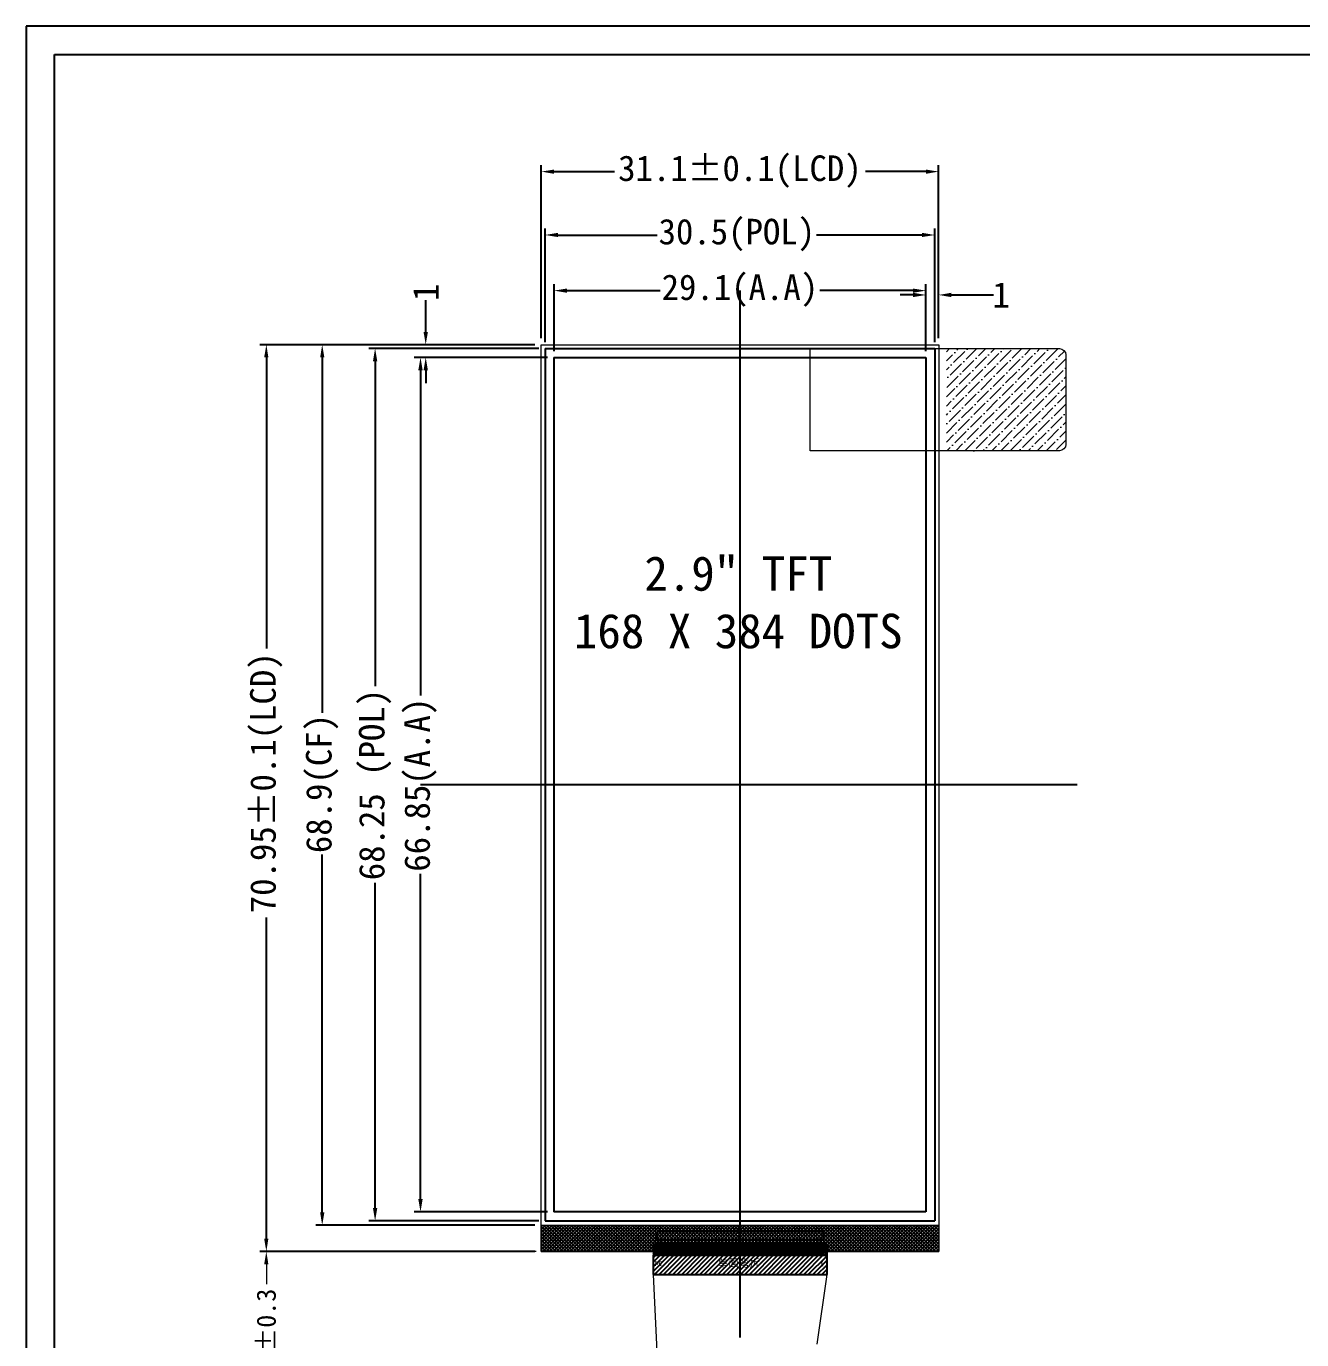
# Model space of a CAD drawing. Header units: millimetres. Extents: x 402 to 634, y 106 to 274.
# Drawn here: x 402 to 501.8, y 171.4 to 274.2 of the extents above; entities that cross this region are included whole.
import ezdxf

# ---------------------------------------------------------------- set-up
doc = ezdxf.new("R2010")
doc.units = ezdxf.units.MM
doc.header["$LTSCALE"] = 10
doc.header["$MEASUREMENT"] = 0
doc.linetypes.add('CENTER2', pattern=[28.575, 19.05, -3.175, 3.175, -3.175])
for name, color, linetype in [('240', 240, 'Continuous'), ('Bonding Pad', 3, 'Continuous'), ('Dimension', 7, 'Continuous'), ('DWG', 7, 'Continuous'), ('Frame', 7, 'Continuous'), ('偏光片', 4, 'Continuous')]:
    doc.layers.add(name, color=color, linetype=linetype)
doc.layers.add('CEN', color=1, linetype='CENTER2', lineweight=5)
doc.layers.add('dim', color=3, linetype='Continuous', lineweight=13)
doc.styles.add('ROMANS', font='romans.shx')
doc.styles.add('宋体', font='')
doc.styles.get('宋体').set_extended_font_data('SimSun')
doc.dimstyles.new('ISO-25$0', dxfattribs={"dimscale": 0.5, "dimtxt": 2, "dimasz": 2, "dimexe": 0.8, "dimexo": 0.8, "dimtad": 0, "dimrnd": 0.01, "dimzin": 9, "dimdsep": 46, "dimtxsty": 'Standard', "dimcen": 2.5, "dimadec": 0, "dimazin": 2, "dimtfac": 1, "dimtofl": 0, "dimtmove": 0, "dimatfit": 0, "dimfxl": 1, "dimlwd": 13, "dimlwe": 13, "dimarcsym": 0})
doc.dimstyles.get("Standard").update_dxf_attribs({"dimscale": 0, "dimtxt": 0.6, "dimasz": 0.5, "dimexe": 0.5, "dimexo": 0.5, "dimgap": 0.5, "dimtad": 0, "dimdec": 4, "dimdsep": 46, "dimlunit": 6, "dimtxsty": 'ROMANS', "dimcen": 0.1, "dimadec": 0, "dimazin": 0, "dimtfac": 1, "dimtdec": 4, "dimtofl": 0, "dimtmove": 0, "dimatfit": 0, "dimfxl": 1, "dimtolj": 1, "dimtzin": 0, "dimarcsym": 0})

# ---------------------------------------------------------------- blocks, each defined once
blk = doc.blocks.new('*D35')
at = {"layer": 'Defpoints', "color": 0, "ltscale": 10, "transparency": 16777216}
for p in [(473.1, 257.86), (442.61, 248.98), (473.1, 248.98)]:
    blk.add_point(p, dxfattribs=at)
at = {"layer": 'Dimension', "color": 0, "lineweight": -2, "ltscale": 10, "transparency": 16777216}
for p, q in [((442.61, 249.48), (442.61, 258.36)), ((473.1, 249.48), (473.1, 258.36)), ((443.61, 257.86), (451.37, 257.86)), ((472.1, 257.86), (463.85, 257.86))]:
    blk.add_line(p, q, dxfattribs=at)
at = {"layer": 'Dimension', "color": 0, "ltscale": 10, "transparency": 16777216}
for points in [[(443.61, 258.03), (443.61, 257.7), (442.61, 257.86)], [(472.1, 258.03), (472.1, 257.7), (473.1, 257.86)]]:
    blk.add_solid(points, dxfattribs=at)
at = {"layer": 'Dimension', "color": 7, "ltscale": 10, "transparency": 16777216, "insert": (457.61, 257.86), "char_height": 2, "attachment_point": 5, "style": '宋体'}
blk.add_mtext('\\A1;30.5(POL)', dxfattribs=at)
blk = doc.blocks.new('*D36')
at = {"layer": 'Defpoints', "color": 0, "ltscale": 10, "transparency": 16777216}
for p in [(442.61, 248.98), (429.31, 180.73), (442.61, 180.73)]:
    blk.add_point(p, dxfattribs=at)
at = {"layer": 'Dimension', "color": 0, "lineweight": -2, "ltscale": 10, "transparency": 16777216}
for p, q in [((442.11, 248.98), (428.81, 248.98)), ((429.31, 247.98), (429.31, 222.55)), ((429.31, 181.73), (429.31, 207.17)), ((442.11, 180.73), (428.81, 180.73))]:
    blk.add_line(p, q, dxfattribs=at)
at = {"layer": 'Dimension', "color": 0, "ltscale": 10, "transparency": 16777216}
for points in [[(429.14, 247.98), (429.48, 247.98), (429.31, 248.98)], [(429.14, 181.73), (429.48, 181.73), (429.31, 180.73)]]:
    blk.add_solid(points, dxfattribs=at)
at = {"layer": 'Dimension', "color": 7, "ltscale": 10, "transparency": 16777216, "insert": (429.31, 214.86), "char_height": 2, "attachment_point": 5, "rotation": 90, "style": '宋体'}
blk.add_mtext('\\A1;68.25 (POL)', dxfattribs=at)
blk = doc.blocks.new('*D37')
at = {"layer": 'Defpoints', "color": 0, "ltscale": 10, "transparency": 16777216}
for p in [(442.31, 249.28), (425.17, 180.38), (442.31, 180.38)]:
    blk.add_point(p, dxfattribs=at)
at = {"layer": 'Dimension', "color": 0, "lineweight": -2, "ltscale": 10, "transparency": 16777216}
for p, q in [((441.81, 249.28), (424.67, 249.28)), ((425.17, 248.28), (425.17, 220.48)), ((425.17, 181.38), (425.17, 209.4)), ((441.81, 180.38), (424.67, 180.38))]:
    blk.add_line(p, q, dxfattribs=at)
at = {"layer": 'Dimension', "color": 0, "ltscale": 10, "transparency": 16777216}
for points in [[(425.01, 248.28), (425.34, 248.28), (425.17, 249.28)], [(425.01, 181.38), (425.34, 181.38), (425.17, 180.38)]]:
    blk.add_solid(points, dxfattribs=at)
at = {"layer": 'Dimension', "color": 7, "ltscale": 10, "transparency": 16777216, "insert": (425.17, 214.94), "char_height": 2, "attachment_point": 5, "rotation": 90, "style": '宋体'}
blk.add_mtext('\\A1;68.9(CF)', dxfattribs=at)
blk = doc.blocks.new('*D38')
at = {"layer": 'Defpoints', "color": 0, "ltscale": 10, "transparency": 16777216}
for p in [(473.4, 262.82), (442.31, 249.28), (473.4, 249.28)]:
    blk.add_point(p, dxfattribs=at)
at = {"layer": 'Dimension', "color": 0, "lineweight": -2, "ltscale": 10, "transparency": 16777216}
for p, q in [((442.31, 249.78), (442.31, 263.32)), ((473.4, 249.78), (473.4, 263.32)), ((443.31, 262.82), (448.04, 262.82)), ((472.4, 262.82), (467.67, 262.82))]:
    blk.add_line(p, q, dxfattribs=at)
at = {"layer": 'Dimension', "color": 0, "ltscale": 10, "transparency": 16777216}
for points in [[(443.31, 262.98), (443.31, 262.65), (442.31, 262.82)], [(472.4, 262.98), (472.4, 262.65), (473.4, 262.82)]]:
    blk.add_solid(points, dxfattribs=at)
at = {"layer": 'Dimension', "color": 7, "ltscale": 10, "transparency": 16777216, "insert": (457.85, 262.82), "char_height": 2, "attachment_point": 5, "style": '宋体'}
blk.add_mtext('\\A1;31.1%%P0.1(LCD)', dxfattribs=at)
blk = doc.blocks.new('*D39')
at = {"layer": 'Defpoints', "color": 0, "ltscale": 10, "transparency": 16777216}
for p in [(432.86, 248.28), (443.31, 248.28), (443.31, 181.43)]:
    blk.add_point(p, dxfattribs=at)
at = {"layer": 'Dimension', "color": 0, "lineweight": -2, "ltscale": 10, "transparency": 16777216}
for p, q in [((442.81, 248.28), (432.36, 248.28)), ((432.86, 247.28), (432.86, 221.82)), ((432.86, 182.43), (432.86, 207.88)), ((442.81, 181.43), (432.36, 181.43))]:
    blk.add_line(p, q, dxfattribs=at)
at = {"layer": 'Dimension', "color": 0, "ltscale": 10, "transparency": 16777216}
for points in [[(432.69, 247.28), (433.03, 247.28), (432.86, 248.28)], [(432.69, 182.43), (433.03, 182.43), (432.86, 181.43)]]:
    blk.add_solid(points, dxfattribs=at)
at = {"layer": 'Dimension', "color": 7, "ltscale": 10, "transparency": 16777216, "insert": (432.86, 214.85), "char_height": 2, "attachment_point": 5, "rotation": 90, "style": '宋体'}
blk.add_mtext('\\A1;66.85(A.A)', dxfattribs=at)
blk = doc.blocks.new('*D40')
at = {"layer": 'Defpoints', "color": 0, "ltscale": 10, "transparency": 16777216}
for p in [(472.4, 253.51), (443.31, 248.28), (472.4, 248.28)]:
    blk.add_point(p, dxfattribs=at)
at = {"layer": 'Dimension', "color": 0, "lineweight": -2, "ltscale": 10, "transparency": 16777216}
for p, q in [((443.31, 248.78), (443.31, 254.01)), ((472.4, 248.78), (472.4, 254.01)), ((444.31, 253.51), (451.6, 253.51)), ((471.4, 253.51), (464.1, 253.51))]:
    blk.add_line(p, q, dxfattribs=at)
at = {"layer": 'Dimension', "color": 0, "ltscale": 10, "transparency": 16777216}
for points in [[(444.31, 253.67), (444.31, 253.34), (443.31, 253.51)], [(471.4, 253.67), (471.4, 253.34), (472.4, 253.51)]]:
    blk.add_solid(points, dxfattribs=at)
at = {"layer": 'Dimension', "color": 7, "ltscale": 10, "transparency": 16777216, "insert": (457.85, 253.51), "char_height": 2, "attachment_point": 5, "style": '宋体'}
blk.add_mtext('\\A1;29.1(A.A)', dxfattribs=at)
blk = doc.blocks.new('*D41')
at = {"layer": 'Defpoints', "color": 0, "ltscale": 10, "transparency": 16777216}
for p in [(433.27, 249.28), (442.31, 249.28), (443.31, 248.28)]:
    blk.add_point(p, dxfattribs=at)
at = {"layer": 'Dimension', "color": 0, "lineweight": -2, "ltscale": 10, "transparency": 16777216}
for p, q in [((433.27, 250.28), (433.27, 252.77)), ((441.81, 249.28), (432.77, 249.28)), ((442.81, 248.28), (432.77, 248.28)), ((433.27, 247.28), (433.27, 246.28))]:
    blk.add_line(p, q, dxfattribs=at)
at = {"layer": 'Dimension', "color": 0, "ltscale": 10, "transparency": 16777216}
for points in [[(433.1, 250.28), (433.44, 250.28), (433.27, 249.28)], [(433.1, 247.28), (433.44, 247.28), (433.27, 248.28)]]:
    blk.add_solid(points, dxfattribs=at)
at = {"layer": 'Dimension', "color": 7, "ltscale": 10, "transparency": 16777216, "insert": (433.27, 253.38), "char_height": 2, "attachment_point": 5, "rotation": 90, "style": '宋体'}
blk.add_mtext('\\A1;1', dxfattribs=at)
blk = doc.blocks.new('*D42')
at = {"layer": 'Defpoints', "color": 0, "ltscale": 10, "transparency": 16777216}
for p in [(473.4, 253.17), (473.4, 249.28), (472.4, 248.28)]:
    blk.add_point(p, dxfattribs=at)
at = {"layer": 'Dimension', "color": 0, "lineweight": -2, "ltscale": 10, "transparency": 16777216}
for p, q in [((471.4, 253.17), (470.4, 253.17)), ((472.4, 248.78), (472.4, 253.67)), ((473.4, 249.78), (473.4, 253.67)), ((474.4, 253.17), (477.68, 253.17))]:
    blk.add_line(p, q, dxfattribs=at)
at = {"layer": 'Dimension', "color": 0, "ltscale": 10, "transparency": 16777216}
for points in [[(471.4, 253.34), (471.4, 253), (472.4, 253.17)], [(474.4, 253.34), (474.4, 253), (473.4, 253.17)]]:
    blk.add_solid(points, dxfattribs=at)
at = {"layer": 'Dimension', "color": 7, "ltscale": 10, "transparency": 16777216, "insert": (478.29, 253.17), "char_height": 2, "attachment_point": 5, "style": '宋体'}
blk.add_mtext('\\A1;1', dxfattribs=at)
blk = doc.blocks.new('*D43')
at = {"layer": 'Defpoints', "color": 0, "ltscale": 10, "transparency": 16777216}
for p in [(442.31, 249.28), (420.8, 178.33), (442.31, 178.33)]:
    blk.add_point(p, dxfattribs=at)
at = {"layer": 'Dimension', "color": 0, "lineweight": -2, "ltscale": 10, "transparency": 16777216}
for p, q in [((441.81, 249.28), (420.3, 249.28)), ((420.8, 248.28), (420.8, 225.52)), ((420.8, 179.33), (420.8, 204.47)), ((441.81, 178.33), (420.3, 178.33))]:
    blk.add_line(p, q, dxfattribs=at)
at = {"layer": 'Dimension', "color": 0, "ltscale": 10, "transparency": 16777216}
for points in [[(420.63, 248.28), (420.96, 248.28), (420.8, 249.28)], [(420.63, 179.33), (420.96, 179.33), (420.8, 178.33)]]:
    blk.add_solid(points, dxfattribs=at)
at = {"layer": 'Dimension', "color": 7, "ltscale": 10, "transparency": 16777216, "insert": (420.8, 215), "char_height": 2, "attachment_point": 5, "rotation": 90, "style": '宋体'}
blk.add_mtext('\\A1;70.95%%P0.1(LCD)', dxfattribs=at)
blk = doc.blocks.new('*D44')
at = {"color": 7, "lineweight": 13, "transparency": 16777216}
for p, q in [((441.91, 178.33), (420.4, 178.33)), ((420.8, 177.33), (420.8, 175.78)), ((420.8, 165.03), (420.8, 165.88)), ((451.28, 164.03), (420.4, 164.03))]:
    blk.add_line(p, q, dxfattribs=at)
at = {"color": 7, "transparency": 16777216}
for points in [[(420.63, 177.33), (420.96, 177.33), (420.8, 178.33)], [(420.63, 165.03), (420.96, 165.03), (420.8, 164.03)]]:
    blk.add_solid(points, dxfattribs=at)
at = {"layer": 'Defpoints', "color": 0, "transparency": 16777216}
for p in [(420.8, 178.33), (442.31, 178.33), (451.68, 164.03)]:
    blk.add_point(p, dxfattribs=at)
at = {"color": 7, "transparency": 16777216, "insert": (420.8, 170.83), "char_height": 1.5, "attachment_point": 5, "rotation": 90, "style": '宋体'}
blk.add_mtext('14.3%%P0.3', dxfattribs=at)

msp = doc.modelspace()

# ---------------------------------------------------------------- hatches: boundary and pattern name
h = msp.add_hatch()
h.set_pattern_fill('ANSI37', color=0, scale=1.5, style=0)
edge = h.paths.add_edge_path()
edge.add_line((442.30532, 180.38057), (473.40292, 180.38057))
edge.add_line((473.40292, 180.38057), (473.40292, 178.33057))
edge.add_line((473.40292, 178.33057), (442.30532, 178.33057))
edge.add_line((442.30532, 178.33057), (442.30532, 180.38057))
h = msp.add_hatch()
h.set_pattern_fill('ANSI31', color=30, style=0)
edge = h.paths.add_edge_path()
edge.add_line((464.43912, 178.9314), (451.26912, 178.9314))
edge.add_arc((451.26912, 178.7314), 0.2, 90, 180)
edge.add_line((451.06912, 178.73044), (451.06912, 178.03057))
edge.add_line((451.06912, 178.03057), (464.63912, 178.03057))
edge.add_line((464.63912, 178.73056), (464.63912, 178.03057))
edge.add_arc((464.43912, 178.7314), 0.2, 0, 90)
h = msp.add_hatch()
h.set_pattern_fill('ANSI31', color=0, scale=2, style=0)
h.set_pattern_definition([(45, (-2.36165, -10.78305), (-0.1767767, 0.1767767), [])])
h.paths.add_polyline_path([(451.06912, 178.03057), (464.63912, 178.03057), (464.63912, 176.53059), (451.06912, 176.53059)])
h.paths.add_polyline_path([(455.92472, 176.85462), (459.75266, 176.85462), (459.75266, 178.04121), (455.92472, 178.04121)], flags=9)
at = {"layer": 'dim'}
h = msp.add_hatch(dxfattribs=at)
h.set_pattern_fill('ANSI36', color=5, scale=4, style=0)
h.set_pattern_definition([(45, (-226.3523, -4176.6703), (0.265165043, 0.972271824), [1.25, -0.25, 0, -0.25])])
h.paths.add_polyline_path([(483.35292, 248.47729, 0.414213562), (482.85292, 248.97729), (474.00292, 248.97729), (474.00292, 240.97729), (482.85292, 240.97729, 0.414213562), (483.35292, 241.47729)])

# ---------------------------------------------------------------- linework, layer by layer
at = {"color": 1}
for p, q in [((457.85412, 253.50696), (457.85412, 171.59862)), ((432.85991, 214.85393), (484.24919, 214.85393))]:
    msp.add_line(p, q, dxfattribs=at)
at = {"color": 7}
for p, q in [((451.35412, 179.88057), (464.35412, 179.88057)), ((451.35412, 179.88057), (451.35412, 179.23057)), ((464.35412, 179.88057), (464.35412, 179.23057)), ((451.35412, 179.23057), (464.35412, 179.23057))]:
    msp.add_line(p, q, dxfattribs=at)
at = {"color": 30, "ltscale": 5}
for p, q in [((464.43912, 178.9314), (451.26912, 178.9314)), ((451.06912, 178.03057), (464.63912, 178.03057)), ((464.63912, 178.73056), (464.63912, 178.03057))]:
    msp.add_line(p, q, dxfattribs=at)
at = {"color": 4}
for p, q in [((451.46912, 178.83057), (451.56912, 178.83057)), ((464.23912, 178.83057), (464.13912, 178.83057)), ((464.23912, 178.83057), (464.13912, 178.83057)), ((451.26912, 178.73057), (451.76913, 178.73057)), ((451.26912, 178.73057), (451.26912, 178.63057)), ((451.26912, 178.73057), (451.26912, 178.63057)), ((451.26912, 178.63057), (451.76913, 178.63057)), ((451.46912, 178.53057), (451.56912, 178.53057)), ((451.76913, 178.73057), (451.76913, 178.63057)), ((464.43913, 178.73057), (463.93912, 178.73057)), ((463.93912, 178.73057), (463.93912, 178.63057)), ((464.43913, 178.63057), (463.93912, 178.63057)), ((464.43913, 178.63057), (463.93912, 178.63057)), ((464.23912, 178.53057), (464.13912, 178.53057)), ((464.23912, 178.53057), (464.13912, 178.53057)), ((464.43913, 178.73057), (464.43913, 178.63057)), ((464.43913, 178.73057), (464.43913, 178.63057))]:
    msp.add_line(p, q, dxfattribs=at)
at = {"color": 30}
for p, q in [((451.06912, 178.03057), (451.06912, 176.53059)), ((464.63912, 178.03057), (464.63912, 176.53059)), ((466.10983, 178.73138), (466.10983, 178.73138)), ((451.06912, 176.53059), (464.63912, 176.53059))]:
    msp.add_line(p, q, dxfattribs=at)
at = {"color": 30, "ltscale": 5}
for centre, start, end in [((451.26912, 178.7314), 90, 180), ((464.43912, 178.7314), 0, 90)]:
    msp.add_arc(centre, 0.2, start, end, dxfattribs=at)
at = {"layer": '240', "color": 4, "lineweight": -3}
for p, q in [((451.46912, 178.53057), (451.46912, 178.83057)), ((451.56912, 178.53057), (451.56912, 178.83057)), ((464.13912, 178.53057), (464.13912, 178.83057)), ((464.13912, 178.53057), (464.13912, 178.83057)), ((464.23912, 178.53057), (464.23912, 178.83057)), ((464.23912, 178.53057), (464.23912, 178.83057))]:
    msp.add_line(p, q, dxfattribs=at)
at = {"layer": 'Bonding Pad', "color": 4, "ltscale": 5}
for p, q in [((451.77412, 178.43057), (451.77412, 178.93057)), ((451.77412, 178.93057), (451.84412, 178.93057)), ((451.84412, 178.93057), (451.84412, 178.43057)), ((451.90412, 178.43057), (451.90412, 178.93057)), ((451.90412, 178.93057), (451.97412, 178.93057)), ((451.97412, 178.93057), (451.97412, 178.43057)), ((452.03412, 178.43057), (452.03412, 178.93057)), ((452.03412, 178.93057), (452.10412, 178.93057)), ((452.10412, 178.93057), (452.10412, 178.43057)), ((452.16412, 178.43057), (452.16412, 178.93057)), ((452.16412, 178.93057), (452.23412, 178.93057)), ((452.23412, 178.93057), (452.23412, 178.43057)), ((452.29412, 178.43057), (452.29412, 178.93057)), ((452.29412, 178.93057), (452.36412, 178.93057)), ((452.36412, 178.93057), (452.36412, 178.43057)), ((452.42412, 178.43057), (452.42412, 178.93057)), ((452.42412, 178.93057), (452.49412, 178.93057)), ((452.49412, 178.93057), (452.49412, 178.43057)), ((452.55412, 178.43057), (452.55412, 178.93057)), ((452.55412, 178.93057), (452.62412, 178.93057)), ((452.62412, 178.93057), (452.62412, 178.43057)), ((452.68412, 178.43057), (452.68412, 178.93057)), ((452.68412, 178.93057), (452.75412, 178.93057)), ((452.75412, 178.93057), (452.75412, 178.43057)), ((452.81412, 178.43057), (452.81412, 178.93057)), ((452.81412, 178.93057), (452.88412, 178.93057)), ((452.88412, 178.93057), (452.88412, 178.43057)), ((452.94412, 178.43057), (452.94412, 178.93057)), ((452.94412, 178.93057), (453.01412, 178.93057)), ((453.01412, 178.93057), (453.01412, 178.43057)), ((453.07412, 178.43057), (453.07412, 178.93057)), ((453.07412, 178.93057), (453.14412, 178.93057)), ((453.14412, 178.93057), (453.14412, 178.43057)), ((453.20412, 178.43057), (453.20412, 178.93057)), ((453.20412, 178.93057), (453.27412, 178.93057)), ((453.27412, 178.93057), (453.27412, 178.43057)), ((453.33412, 178.43057), (453.33412, 178.93057)), ((453.33412, 178.93057), (453.40412, 178.93057)), ((453.40412, 178.93057), (453.40412, 178.43057)), ((453.46412, 178.43057), (453.46412, 178.93057)), ((453.46412, 178.93057), (453.53412, 178.93057)), ((453.53412, 178.93057), (453.53412, 178.43057)), ((453.59412, 178.43057), (453.59412, 178.93057)), ((453.59412, 178.93057), (453.66412, 178.93057)), ((453.66412, 178.93057), (453.66412, 178.43057)), ((453.72412, 178.43057), (453.72412, 178.93057)), ((453.72412, 178.93057), (453.79412, 178.93057)), ((453.79412, 178.93057), (453.79412, 178.43057)), ((453.85412, 178.43057), (453.85412, 178.93057)), ((453.85412, 178.93057), (453.92412, 178.93057)), ((453.92412, 178.93057), (453.92412, 178.43057)), ((453.98412, 178.43057), (453.98412, 178.93057)), ((453.98412, 178.93057), (454.05412, 178.93057)), ((454.05412, 178.93057), (454.05412, 178.43057)), ((454.11412, 178.43057), (454.11412, 178.93057)), ((454.11412, 178.93057), (454.18412, 178.93057)), ((454.18412, 178.93057), (454.18412, 178.43057)), ((454.24412, 178.43057), (454.24412, 178.93057)), ((454.24412, 178.93057), (454.31412, 178.93057)), ((454.31412, 178.93057), (454.31412, 178.43057)), ((454.37412, 178.43057), (454.37412, 178.93057)), ((454.37412, 178.93057), (454.44412, 178.93057)), ((454.44412, 178.93057), (454.44412, 178.43057)), ((454.50412, 178.43057), (454.50412, 178.93057)), ((454.50412, 178.93057), (454.57412, 178.93057)), ((454.57412, 178.93057), (454.57412, 178.43057)), ((454.63412, 178.43057), (454.63412, 178.93057)), ((454.63412, 178.93057), (454.70412, 178.93057)), ((454.70412, 178.93057), (454.70412, 178.43057)), ((454.76412, 178.43057), (454.76412, 178.93057)), ((454.76412, 178.93057), (454.83412, 178.93057)), ((454.83412, 178.93057), (454.83412, 178.43057)), ((454.89412, 178.43057), (454.89412, 178.93057)), ((454.89412, 178.93057), (454.96412, 178.93057)), ((454.96412, 178.93057), (454.96412, 178.43057)), ((455.02412, 178.43057), (455.02412, 178.93057)), ((455.02412, 178.93057), (455.09412, 178.93057)), ((455.09412, 178.93057), (455.09412, 178.43057)), ((455.15412, 178.43057), (455.15412, 178.93057)), ((455.15412, 178.93057), (455.22412, 178.93057)), ((455.22412, 178.93057), (455.22412, 178.43057)), ((455.28412, 178.43057), (455.28412, 178.93057)), ((455.28412, 178.93057), (455.35412, 178.93057)), ((455.35412, 178.93057), (455.35412, 178.43057)), ((455.41412, 178.43057), (455.41412, 178.93057)), ((455.41412, 178.93057), (455.48412, 178.93057)), ((455.48412, 178.93057), (455.48412, 178.43057)), ((455.54412, 178.43057), (455.54412, 178.93057)), ((455.54412, 178.93057), (455.61412, 178.93057)), ((455.61412, 178.93057), (455.61412, 178.43057)), ((455.67412, 178.43057), (455.67412, 178.93057)), ((455.67412, 178.93057), (455.74412, 178.93057)), ((455.74412, 178.93057), (455.74412, 178.43057)), ((455.80412, 178.43057), (455.80412, 178.93057)), ((455.80412, 178.93057), (455.87412, 178.93057)), ((455.87412, 178.93057), (455.87412, 178.43057)), ((455.93412, 178.43057), (455.93412, 178.93057)), ((455.93412, 178.93057), (456.00412, 178.93057)), ((456.00412, 178.93057), (456.00412, 178.43057)), ((456.06412, 178.43057), (456.06412, 178.93057)), ((456.06412, 178.93057), (456.13412, 178.93057)), ((456.13412, 178.93057), (456.13412, 178.43057)), ((456.19412, 178.43057), (456.19412, 178.93057)), ((456.19412, 178.93057), (456.26412, 178.93057)), ((456.26412, 178.93057), (456.26412, 178.43057)), ((456.32412, 178.43057), (456.32412, 178.93057)), ((456.32412, 178.93057), (456.39412, 178.93057)), ((456.39412, 178.93057), (456.39412, 178.43057)), ((456.45412, 178.43057), (456.45412, 178.93057)), ((456.45412, 178.93057), (456.52412, 178.93057)), ((456.52412, 178.93057), (456.52412, 178.43057)), ((456.58412, 178.43057), (456.58412, 178.93057)), ((456.58412, 178.93057), (456.65412, 178.93057)), ((456.65412, 178.93057), (456.65412, 178.43057)), ((456.71412, 178.43057), (456.71412, 178.93057)), ((456.71412, 178.93057), (456.78412, 178.93057)), ((456.78412, 178.93057), (456.78412, 178.43057)), ((456.84412, 178.43057), (456.84412, 178.93057)), ((456.84412, 178.93057), (456.91412, 178.93057)), ((456.91412, 178.93057), (456.91412, 178.43057)), ((456.97412, 178.43057), (456.97412, 178.93057)), ((456.97412, 178.93057), (457.04412, 178.93057)), ((457.04412, 178.93057), (457.04412, 178.43057)), ((457.10412, 178.43057), (457.10412, 178.93057)), ((457.10412, 178.93057), (457.17412, 178.93057)), ((457.17412, 178.93057), (457.17412, 178.43057)), ((457.23412, 178.43057), (457.23412, 178.93057)), ((457.23412, 178.93057), (457.30412, 178.93057)), ((457.30412, 178.93057), (457.30412, 178.43057)), ((457.36412, 178.43057), (457.36412, 178.93057)), ((457.36412, 178.93057), (457.43412, 178.93057)), ((457.43412, 178.93057), (457.43412, 178.43057)), ((457.49412, 178.43057), (457.49412, 178.93057)), ((457.49412, 178.93057), (457.56412, 178.93057)), ((457.56412, 178.93057), (457.56412, 178.43057)), ((457.62412, 178.43057), (457.62412, 178.93057)), ((457.62412, 178.93057), (457.69412, 178.93057)), ((457.69412, 178.93057), (457.69412, 178.43057)), ((457.75412, 178.43057), (457.75412, 178.93057)), ((457.75412, 178.93057), (457.82412, 178.93057)), ((457.82412, 178.93057), (457.82412, 178.43057)), ((457.88412, 178.43057), (457.88412, 178.93057)), ((457.88412, 178.93057), (457.95412, 178.93057)), ((457.95412, 178.93057), (457.95412, 178.43057)), ((458.01412, 178.43057), (458.01412, 178.93057)), ((458.01412, 178.93057), (458.08412, 178.93057)), ((458.08412, 178.93057), (458.08412, 178.43057)), ((458.14412, 178.43057), (458.14412, 178.93057)), ((458.14412, 178.93057), (458.21412, 178.93057)), ((458.21412, 178.93057), (458.21412, 178.43057)), ((458.27412, 178.43057), (458.27412, 178.93057)), ((458.27412, 178.93057), (458.34412, 178.93057)), ((458.34412, 178.93057), (458.34412, 178.43057)), ((458.40412, 178.43057), (458.40412, 178.93057)), ((458.40412, 178.93057), (458.47412, 178.93057)), ((458.47412, 178.93057), (458.47412, 178.43057)), ((458.53412, 178.43057), (458.53412, 178.93057)), ((458.53412, 178.93057), (458.60412, 178.93057)), ((458.60412, 178.93057), (458.60412, 178.43057)), ((458.66412, 178.43057), (458.66412, 178.93057)), ((458.66412, 178.93057), (458.73412, 178.93057)), ((458.73412, 178.93057), (458.73412, 178.43057)), ((458.79412, 178.43057), (458.79412, 178.93057)), ((458.79412, 178.93057), (458.86412, 178.93057)), ((458.86412, 178.93057), (458.86412, 178.43057)), ((458.92412, 178.43057), (458.92412, 178.93057)), ((458.92412, 178.93057), (458.99412, 178.93057)), ((458.99412, 178.93057), (458.99412, 178.43057)), ((459.05412, 178.43057), (459.05412, 178.93057)), ((459.05412, 178.93057), (459.12412, 178.93057)), ((459.12412, 178.93057), (459.12412, 178.43057)), ((459.18412, 178.43057), (459.18412, 178.93057)), ((459.18412, 178.93057), (459.25412, 178.93057)), ((459.25412, 178.93057), (459.25412, 178.43057)), ((459.31412, 178.43057), (459.31412, 178.93057)), ((459.31412, 178.93057), (459.38412, 178.93057)), ((459.38412, 178.93057), (459.38412, 178.43057)), ((459.44412, 178.43057), (459.44412, 178.93057)), ((459.44412, 178.93057), (459.51412, 178.93057)), ((459.51412, 178.93057), (459.51412, 178.43057)), ((459.57412, 178.43057), (459.57412, 178.93057)), ((459.57412, 178.93057), (459.64412, 178.93057)), ((459.64412, 178.93057), (459.64412, 178.43057)), ((459.70412, 178.43057), (459.70412, 178.93057)), ((459.70412, 178.93057), (459.77412, 178.93057)), ((459.77412, 178.93057), (459.77412, 178.43057)), ((459.83412, 178.43057), (459.83412, 178.93057)), ((459.83412, 178.93057), (459.90412, 178.93057)), ((459.90412, 178.93057), (459.90412, 178.43057)), ((459.96412, 178.43057), (459.96412, 178.93057)), ((459.96412, 178.93057), (460.03412, 178.93057)), ((460.03412, 178.93057), (460.03412, 178.43057)), ((460.09412, 178.43057), (460.09412, 178.93057)), ((460.09412, 178.93057), (460.16412, 178.93057)), ((460.16412, 178.93057), (460.16412, 178.43057)), ((460.22412, 178.43057), (460.22412, 178.93057)), ((460.22412, 178.93057), (460.29412, 178.93057)), ((460.29412, 178.93057), (460.29412, 178.43057)), ((460.35412, 178.43057), (460.35412, 178.93057)), ((460.35412, 178.93057), (460.42412, 178.93057)), ((460.42412, 178.93057), (460.42412, 178.43057)), ((460.48412, 178.43057), (460.48412, 178.93057)), ((460.48412, 178.93057), (460.55412, 178.93057)), ((460.55412, 178.93057), (460.55412, 178.43057)), ((460.61412, 178.43057), (460.61412, 178.93057)), ((460.61412, 178.93057), (460.68412, 178.93057)), ((460.68412, 178.93057), (460.68412, 178.43057)), ((460.74412, 178.43057), (460.74412, 178.93057)), ((460.74412, 178.93057), (460.81412, 178.93057)), ((460.81412, 178.93057), (460.81412, 178.43057)), ((460.87412, 178.43057), (460.87412, 178.93057)), ((460.87412, 178.93057), (460.94412, 178.93057)), ((460.94412, 178.93057), (460.94412, 178.43057)), ((461.00412, 178.43057), (461.00412, 178.93057)), ((461.00412, 178.93057), (461.07412, 178.93057)), ((461.07412, 178.93057), (461.07412, 178.43057)), ((461.13412, 178.43057), (461.13412, 178.93057)), ((461.13412, 178.93057), (461.20412, 178.93057)), ((461.20412, 178.93057), (461.20412, 178.43057)), ((461.26412, 178.43057), (461.26412, 178.93057)), ((461.26412, 178.93057), (461.33412, 178.93057)), ((461.33412, 178.93057), (461.33412, 178.43057)), ((461.39412, 178.43057), (461.39412, 178.93057)), ((461.39412, 178.93057), (461.46412, 178.93057)), ((461.46412, 178.93057), (461.46412, 178.43057)), ((461.52412, 178.43057), (461.52412, 178.93057)), ((461.52412, 178.93057), (461.59412, 178.93057)), ((461.59412, 178.93057), (461.59412, 178.43057)), ((461.65412, 178.43057), (461.65412, 178.93057)), ((461.65412, 178.93057), (461.72412, 178.93057)), ((461.72412, 178.93057), (461.72412, 178.43057)), ((461.78412, 178.43057), (461.78412, 178.93057)), ((461.78412, 178.93057), (461.85412, 178.93057)), ((461.85412, 178.93057), (461.85412, 178.43057)), ((461.91412, 178.43057), (461.91412, 178.93057)), ((461.91412, 178.93057), (461.98412, 178.93057)), ((461.98412, 178.93057), (461.98412, 178.43057)), ((462.04412, 178.43057), (462.04412, 178.93057)), ((462.04412, 178.93057), (462.11412, 178.93057)), ((462.11412, 178.93057), (462.11412, 178.43057)), ((462.17412, 178.43057), (462.17412, 178.93057)), ((462.17412, 178.93057), (462.24412, 178.93057)), ((462.24412, 178.93057), (462.24412, 178.43057)), ((462.30412, 178.43057), (462.30412, 178.93057)), ((462.30412, 178.93057), (462.37412, 178.93057)), ((462.37412, 178.93057), (462.37412, 178.43057)), ((462.43412, 178.43057), (462.43412, 178.93057)), ((462.43412, 178.93057), (462.50412, 178.93057)), ((462.50412, 178.93057), (462.50412, 178.43057)), ((462.56412, 178.43057), (462.56412, 178.93057)), ((462.56412, 178.93057), (462.63412, 178.93057)), ((462.63412, 178.93057), (462.63412, 178.43057)), ((462.69412, 178.43057), (462.69412, 178.93057)), ((462.69412, 178.93057), (462.76412, 178.93057)), ((462.76412, 178.93057), (462.76412, 178.43057)), ((462.82412, 178.43057), (462.82412, 178.93057)), ((462.82412, 178.93057), (462.89412, 178.93057)), ((462.89412, 178.93057), (462.89412, 178.43057)), ((462.95412, 178.43057), (462.95412, 178.93057)), ((462.95412, 178.93057), (463.02412, 178.93057)), ((463.02412, 178.93057), (463.02412, 178.43057)), ((463.08412, 178.43057), (463.08412, 178.93057)), ((463.08412, 178.93057), (463.15412, 178.93057)), ((463.15412, 178.93057), (463.15412, 178.43057)), ((463.21412, 178.43057), (463.21412, 178.93057)), ((463.21412, 178.93057), (463.28412, 178.93057)), ((463.28412, 178.93057), (463.28412, 178.43057)), ((463.34412, 178.43057), (463.34412, 178.93057)), ((463.34412, 178.93057), (463.41412, 178.93057)), ((463.41412, 178.93057), (463.41412, 178.43057)), ((463.47412, 178.43057), (463.47412, 178.93057)), ((463.47412, 178.93057), (463.54412, 178.93057)), ((463.54412, 178.93057), (463.54412, 178.43057)), ((463.60412, 178.43057), (463.60412, 178.93057)), ((463.60412, 178.93057), (463.67412, 178.93057)), ((463.67412, 178.93057), (463.67412, 178.43057)), ((463.73412, 178.43057), (463.73412, 178.93057)), ((463.73412, 178.93057), (463.80412, 178.93057)), ((463.80412, 178.93057), (463.80412, 178.43057)), ((463.86412, 178.43057), (463.86412, 178.93057)), ((463.86412, 178.93057), (463.93412, 178.93057)), ((463.93412, 178.93057), (463.93412, 178.43057)), ((451.84412, 178.43057), (451.77412, 178.43057)), ((451.97412, 178.43057), (451.90412, 178.43057)), ((452.10412, 178.43057), (452.03412, 178.43057)), ((452.23412, 178.43057), (452.16412, 178.43057)), ((452.36412, 178.43057), (452.29412, 178.43057)), ((452.49412, 178.43057), (452.42412, 178.43057)), ((452.62412, 178.43057), (452.55412, 178.43057)), ((452.75412, 178.43057), (452.68412, 178.43057)), ((452.88412, 178.43057), (452.81412, 178.43057)), ((453.01412, 178.43057), (452.94412, 178.43057)), ((453.14412, 178.43057), (453.07412, 178.43057)), ((453.27412, 178.43057), (453.20412, 178.43057)), ((453.40412, 178.43057), (453.33412, 178.43057)), ((453.53412, 178.43057), (453.46412, 178.43057)), ((453.66412, 178.43057), (453.59412, 178.43057)), ((453.79412, 178.43057), (453.72412, 178.43057)), ((453.92412, 178.43057), (453.85412, 178.43057)), ((454.05412, 178.43057), (453.98412, 178.43057)), ((454.18412, 178.43057), (454.11412, 178.43057)), ((454.31412, 178.43057), (454.24412, 178.43057)), ((454.44412, 178.43057), (454.37412, 178.43057)), ((454.57412, 178.43057), (454.50412, 178.43057)), ((454.70412, 178.43057), (454.63412, 178.43057)), ((454.83412, 178.43057), (454.76412, 178.43057)), ((454.96412, 178.43057), (454.89412, 178.43057)), ((455.09412, 178.43057), (455.02412, 178.43057)), ((455.22412, 178.43057), (455.15412, 178.43057)), ((455.35412, 178.43057), (455.28412, 178.43057)), ((455.48412, 178.43057), (455.41412, 178.43057)), ((455.61412, 178.43057), (455.54412, 178.43057)), ((455.74412, 178.43057), (455.67412, 178.43057)), ((455.87412, 178.43057), (455.80412, 178.43057)), ((456.00412, 178.43057), (455.93412, 178.43057)), ((456.13412, 178.43057), (456.06412, 178.43057)), ((456.26412, 178.43057), (456.19412, 178.43057)), ((456.39412, 178.43057), (456.32412, 178.43057)), ((456.52412, 178.43057), (456.45412, 178.43057)), ((456.65412, 178.43057), (456.58412, 178.43057)), ((456.78412, 178.43057), (456.71412, 178.43057)), ((456.91412, 178.43057), (456.84412, 178.43057)), ((457.04412, 178.43057), (456.97412, 178.43057)), ((457.17412, 178.43057), (457.10412, 178.43057)), ((457.30412, 178.43057), (457.23412, 178.43057)), ((457.43412, 178.43057), (457.36412, 178.43057)), ((457.56412, 178.43057), (457.49412, 178.43057)), ((457.69412, 178.43057), (457.62412, 178.43057)), ((457.82412, 178.43057), (457.75412, 178.43057)), ((457.95412, 178.43057), (457.88412, 178.43057)), ((458.08412, 178.43057), (458.01412, 178.43057)), ((458.21412, 178.43057), (458.14412, 178.43057)), ((458.34412, 178.43057), (458.27412, 178.43057)), ((458.47412, 178.43057), (458.40412, 178.43057)), ((458.60412, 178.43057), (458.53412, 178.43057)), ((458.73412, 178.43057), (458.66412, 178.43057)), ((458.86412, 178.43057), (458.79412, 178.43057)), ((458.99412, 178.43057), (458.92412, 178.43057)), ((459.12412, 178.43057), (459.05412, 178.43057)), ((459.25412, 178.43057), (459.18412, 178.43057)), ((459.38412, 178.43057), (459.31412, 178.43057)), ((459.51412, 178.43057), (459.44412, 178.43057)), ((459.64412, 178.43057), (459.57412, 178.43057)), ((459.77412, 178.43057), (459.70412, 178.43057)), ((459.90412, 178.43057), (459.83412, 178.43057)), ((460.03412, 178.43057), (459.96412, 178.43057)), ((460.16412, 178.43057), (460.09412, 178.43057)), ((460.29412, 178.43057), (460.22412, 178.43057)), ((460.42412, 178.43057), (460.35412, 178.43057)), ((460.55412, 178.43057), (460.48412, 178.43057)), ((460.68412, 178.43057), (460.61412, 178.43057)), ((460.81412, 178.43057), (460.74412, 178.43057)), ((460.94412, 178.43057), (460.87412, 178.43057)), ((461.07412, 178.43057), (461.00412, 178.43057)), ((461.20412, 178.43057), (461.13412, 178.43057)), ((461.33412, 178.43057), (461.26412, 178.43057)), ((461.46412, 178.43057), (461.39412, 178.43057)), ((461.59412, 178.43057), (461.52412, 178.43057)), ((461.72412, 178.43057), (461.65412, 178.43057)), ((461.85412, 178.43057), (461.78412, 178.43057)), ((461.98412, 178.43057), (461.91412, 178.43057)), ((462.11412, 178.43057), (462.04412, 178.43057)), ((462.24412, 178.43057), (462.17412, 178.43057)), ((462.37412, 178.43057), (462.30412, 178.43057)), ((462.50412, 178.43057), (462.43412, 178.43057)), ((462.63412, 178.43057), (462.56412, 178.43057)), ((462.76412, 178.43057), (462.69412, 178.43057)), ((462.89412, 178.43057), (462.82412, 178.43057)), ((463.02412, 178.43057), (462.95412, 178.43057)), ((463.15412, 178.43057), (463.08412, 178.43057)), ((463.28412, 178.43057), (463.21412, 178.43057)), ((463.41412, 178.43057), (463.34412, 178.43057)), ((463.54412, 178.43057), (463.47412, 178.43057)), ((463.67412, 178.43057), (463.60412, 178.43057)), ((463.80412, 178.43057), (463.73412, 178.43057)), ((463.93412, 178.43057), (463.86412, 178.43057))]:
    msp.add_line(p, q, dxfattribs=at)
at = {"layer": 'CEN', "color": 1, "lineweight": 0, "ltscale": 0.2}
for p, q in [((451.51912, 179.13057), (451.51912, 178.23057)), ((464.18912, 179.13057), (464.18912, 178.23057))]:
    msp.add_line(p, q, dxfattribs=at)
at = {"layer": 'dim', "color": 7, "ltscale": 10}
for p, q in [((442.30532, 178.33057), (442.30532, 249.27729)), ((442.30532, 249.27729), (473.40292, 249.27729)), ((473.40292, 249.27729), (473.40292, 178.33057))]:
    msp.add_line(p, q, dxfattribs=at)
at = {"layer": 'dim', "color": 7}
for p, q in [((442.30532, 180.38057), (473.40292, 180.38057)), ((442.30532, 178.33057), (473.40292, 178.33057))]:
    msp.add_line(p, q, dxfattribs=at)
at = {"layer": 'dim', "color": 30}
for p, q in [((451.06912, 178.73044), (451.06912, 178.03057)), ((451.06912, 176.53059), (451.3756, 169.95557)), ((464.63912, 176.53059), (463.8756, 171.08057))]:
    msp.add_line(p, q, dxfattribs=at)
at = {"layer": 'dim', "color": 5}
msp.add_lwpolyline([(463.35292, 248.97729), (482.85292, 248.97729, -0.414213562), (483.35292, 248.47729), (483.35292, 241.47729, -0.414213562), (482.85292, 240.97729), (463.35292, 240.97729)], format="xyb", close=True, dxfattribs=at)
at = {"layer": 'DWG', "color": 1}
for p, q in [((443.30532, 248.27729), (472.40292, 248.27729)), ((443.30532, 248.27729), (443.30532, 181.43057)), ((472.40292, 248.27729), (472.40292, 181.43057)), ((472.40292, 181.43057), (443.30532, 181.43057))]:
    msp.add_line(p, q, dxfattribs=at)
at = {"layer": 'Frame', "color": 7}
for p, q in [((634.31584, 274.19188), (402.01727, 274.19188)), ((402.01727, 274.19188), (402.01727, 105.8072)), ((404.21975, 108.00969), (404.21975, 271.98939)), ((404.21975, 271.98939), (632.11335, 271.98939))]:
    msp.add_line(p, q, dxfattribs=at)
at = {"layer": '偏光片', "color": 6, "ltscale": 10}
for p, q in [((442.60532, 248.97729), (473.10292, 248.97729)), ((442.60532, 248.97729), (442.60532, 180.73057)), ((473.10292, 248.97729), (473.10292, 180.73057)), ((442.60532, 180.73057), (473.10292, 180.73057))]:
    msp.add_line(p, q, dxfattribs=at)

# ---------------------------------------------------------------- texts
at = {"color": 6, "linetype": 'Continuous', "lineweight": 0, "style": '宋体'}
msp.add_text('单面弯折', height=0.6, dxfattribs=at).set_placement((456.12249, 177.13618))
at = {"layer": 'DWG', "color": 7, "insert": (444.86388, 232.72909), "char_height": 2.7, "width": 51.3, "attachment_point": 1, "style": '宋体'}
msp.add_mtext('   2.9" TFT\\P168 X 384 DOTS', dxfattribs=at)
at = {"layer": 'DWG', "color": 7, "extrusion": (0, 0, -1), "char_height": 0.4, "attachment_point": 3, "text_direction": (-1, 0, 0), "line_spacing_factor": 0.6, "style": '宋体'}
for s, insert, width in [('94', (451.15519, 177.59566), 1), ('1', (464.11176, 177.56774), 3)]:
    msp.add_mtext(s, dxfattribs=dict(at, insert=insert, width=width))

# ---------------------------------------------------------------- dimensions: what is measured, and where the dimension line sits
at = {"color": 7}
dim = msp.add_linear_dim(base=(420.79684, 178.33057), p1=(451.6756, 164.03057), p2=(442.30532, 178.33057), angle=90, text='<>%%P0.3', dimstyle='ISO-25$0', override={"dimtxt": 3, "dimasz": 2, "dimtxsty": '宋体', "dimclrd": 7, "dimclre": 7, "dimclrt": 7, "dimfxl": 0.8}, dxfattribs=at)
dim.commit()
dim.dimension.update_dxf_attribs({"geometry": '*D44', "text_midpoint": (420.79684, 170.834), "dimtype": 160})
at = {"layer": 'Dimension', "ltscale": 10}
dim = msp.add_linear_dim(base=(473.40292, 262.81613), p1=(442.30532, 249.27729), p2=(473.40292, 249.27729), text='<>%%P0.1(LCD)', dimstyle='Standard', override={"dimscale": 1, "dimtxt": 2, "dimasz": 1, "dimgap": 0.2, "dimdec": 2, "dimtxsty": '宋体', "dimclrt": 7}, dxfattribs=at)
dim.commit()
dim.dimension.update_dxf_attribs({"geometry": '*D38', "text_midpoint": (457.85412, 262.81613)})
for base, p1, p2, text, picture, middle in [((473.10292, 257.86235), (442.60532, 248.97729), (473.10292, 248.97729), '<>(POL)', '*D35', (457.61289, 257.86235)), ((472.40292, 253.50696), (443.30532, 248.27729), (472.40292, 248.27729), '<>(A.A)', '*D40', (457.85412, 253.50696))]:
    dim = msp.add_linear_dim(base=base, p1=p1, p2=p2, text=text, dimstyle='Standard', override={"dimscale": 1, "dimtxt": 2, "dimasz": 1, "dimgap": 0.2, "dimdec": 2, "dimtxsty": '宋体', "dimclrt": 7}, dxfattribs=at)
    dim.commit()
    dim.dimension.update_dxf_attribs({"geometry": picture, "text_midpoint": middle, "dimtype": 160})
dim = msp.add_linear_dim(base=(433.26863, 249.27729), p1=(443.30532, 248.27729), p2=(442.30532, 249.27729), angle=90, dimstyle='Standard', override={"dimscale": 1, "dimtxt": 2, "dimasz": 1, "dimgap": 0.2, "dimtxsty": '宋体', "dimclrt": 7}, dxfattribs=at)
dim.commit()
dim.dimension.update_dxf_attribs({"geometry": '*D41', "text_midpoint": (433.26863, 253.37673), "dimtype": 160})
dim = msp.add_linear_dim(base=(473.40292, 253.17076), p1=(472.40292, 248.27729), p2=(473.40292, 249.27729), dimstyle='Standard', override={"dimscale": 1, "dimtxt": 2, "dimasz": 1, "dimgap": 0.2, "dimdec": 3, "dimtxsty": '宋体', "dimclrt": 7}, dxfattribs=at)
dim.commit()
dim.dimension.update_dxf_attribs({"geometry": '*D42', "text_midpoint": (478.29008, 253.17076), "dimtype": 160})
for base, p1, p2, text, picture, middle in [((420.79684, 178.33057), (442.30532, 249.27729), (442.30532, 178.33057), '<>%%P0.1(LCD)', '*D43', (420.79684, 214.99537)), ((425.17244, 180.38057), (442.30532, 249.27729), (442.30532, 180.38057), '<>(CF)', '*D37', (425.17244, 214.93941)), ((429.31145, 180.73057), (442.60532, 248.97729), (442.60532, 180.73057), '<> (POL)', '*D36', (429.31145, 214.86023)), ((432.85991, 248.27729), (443.30532, 181.43057), (443.30532, 248.27729), '<>(A.A)', '*D39', (432.85991, 214.85393))]:
    dim = msp.add_linear_dim(base=base, p1=p1, p2=p2, angle=90, text=text, dimstyle='Standard', override={"dimscale": 1, "dimtxt": 2, "dimasz": 1, "dimgap": 0.2, "dimdec": 2, "dimtxsty": '宋体', "dimclrt": 7}, dxfattribs=at)
    dim.commit()
    dim.dimension.update_dxf_attribs({"geometry": picture, "text_midpoint": middle, "dimtype": 160})

doc.saveas('drawing.dxf')
